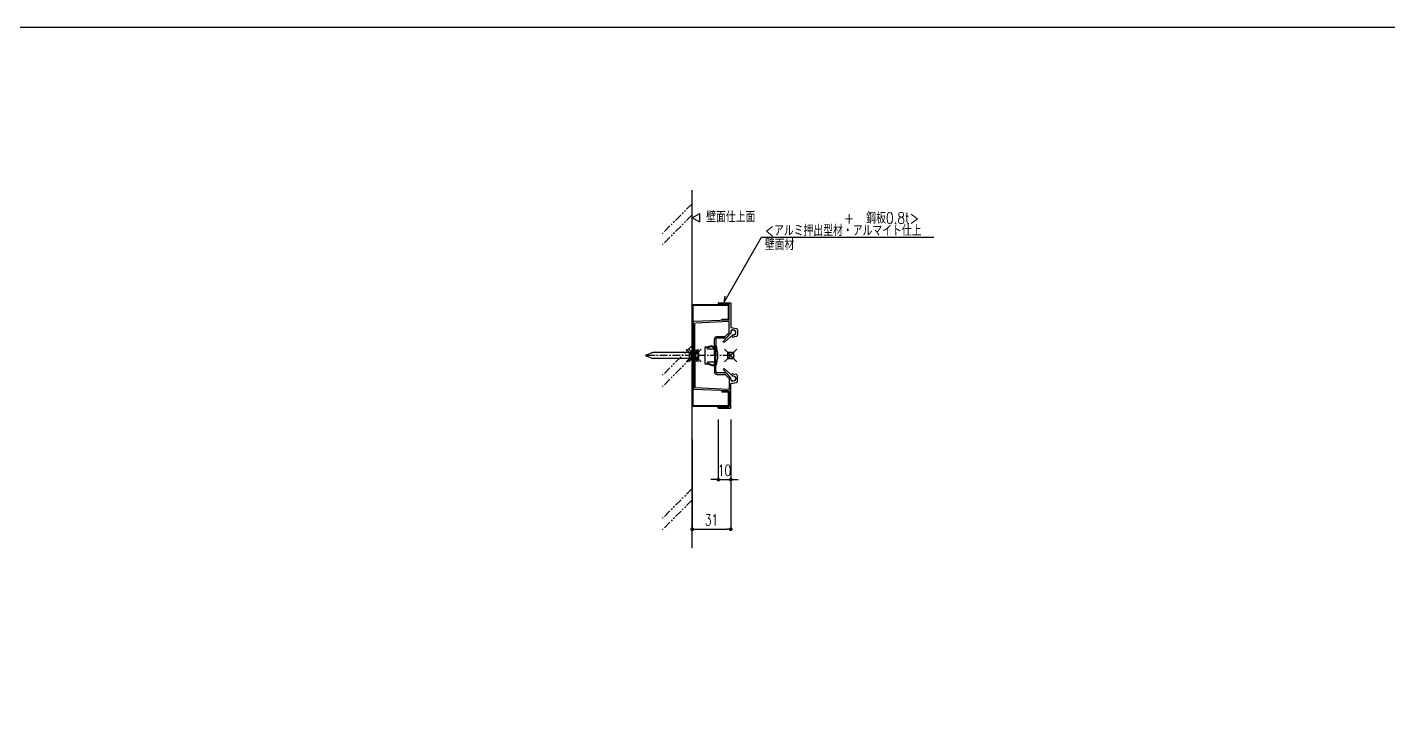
# Model space of a CAD drawing. Extents: x -275225 to 47266, y -41063 to 95295.
# Drawn here: x -227050 to -225954, y -15359 to -14815 of the extents above; entities that cross this region are included whole.
import ezdxf

# ---------------------------------------------------------------- set-up
doc = ezdxf.new("R2010")
doc.units = 0
doc.header["$LTSCALE"] = 0.2
doc.header["$PDMODE"] = 99
doc.header["$PDSIZE"] = 5
doc.linetypes.add('CENTER', pattern=[50.8, 31.75, -6.35, 6.35, -6.35])
doc.linetypes.add('PHANTOM', pattern=[63.5, 31.75, -6.35, 6.35, -6.35, 6.35, -6.35])
for name, color, linetype in [('_P18_製品', 4, 'Continuous'), ('_P18_製品寸法', 9, 'Continuous'), ('_別途', 6, 'PHANTOM'), ('_基準', 1, 'CENTER'), ('_文字', 3, 'Continuous'), ('_製品', 4, 'Continuous'), ('_製品寸法', 9, 'Continuous'), ('_躯体', 8, 'Continuous'), ('樹脂', 6, 'Continuous')]:
    doc.layers.add(name, color=color, linetype=linetype)
doc.layers.add('_ポイント', color=1, linetype='Continuous', plot=False)
doc.styles.add('OKAMURA', font='SIMPLEX.shx', dxfattribs={"width": 0.7, "bigfont": 'BIGFONT.shx'})
doc.dimstyles.new('OKAMURA-003', dxfattribs={"dimscale": 3, "dimtxt": 3, "dimasz": 1, "dimexe": 0, "dimexo": 3, "dimgap": 1, "dimtad": 1, "dimdec": 3, "dimdsep": 46, "dimtxsty": 'OKAMURA', "dimblk1": 'DOT', "dimblk2": 'DOT', "dimsah": 1, "dimcen": 0, "dimclrd": 9, "dimclre": 9, "dimclrt": 3, "dimadec": 0, "dimazin": 0, "dimtfac": 1, "dimtdec": 3, "dimtix": 1, "dimtmove": 2, "dimatfit": 3, "dimldrblk": 'NONE', "dimfxl": 0, "dimtolj": 1, "dimarcsym": 0})

# ---------------------------------------------------------------- blocks, each defined once
blk = doc.blocks.new('_DOT')
at = {"color": 0, "linetype": 'ByBlock'}
blk.add_line((-0.5, 0), (-1, 0), dxfattribs=at)
at = {"color": 0, "linetype": 'ByBlock', "const_width": 0.5}
blk.add_lwpolyline([(-0.25, 0, 1), (0.25, 0, 1)], format="xyb", close=True, dxfattribs=at)
blk = doc.blocks.new('*D1896')
at = {"layer": '_製品寸法', "color": 9, "lineweight": -2, "transparency": 16777216}
for p, q in [((21, -51.5), (21, -100)), ((31, -51.5), (31, -100)), ((18, -100), (15, -100)), ((21, -100), (31, -100)), ((34, -100), (37, -100))]:
    blk.add_line(p, q, dxfattribs=at)
at = {"layer": 'Defpoints', "color": 0, "transparency": 16777216}
for p in [(21, -42.5), (31, -42.5), (31, -100)]:
    blk.add_point(p, dxfattribs=at)
at = {"layer": '_製品寸法', "color": 9, "lineweight": -2, "transparency": 16777216, "xscale": 3, "yscale": 3, "zscale": 3}
blk.add_blockref('_DOT', (21, -100), dxfattribs=at)
at = {"layer": '_製品寸法', "color": 9, "lineweight": -2, "transparency": 16777216, "xscale": 3, "yscale": 3, "zscale": 3, "rotation": 180}
blk.add_blockref('_DOT', (31, -100), dxfattribs=at)
at = {"layer": '_製品寸法', "color": 3, "transparency": 16777216, "insert": (26, -92.5), "char_height": 9, "attachment_point": 5, "style": 'OKAMURA'}
blk.add_mtext('\\A1;10', dxfattribs=at)
blk = doc.blocks.new('_None')
blk = doc.blocks.new('A$C7EEE301B')
at = {"color": 0, "linetype": 'ByBlock'}
for p, q in [((5.5, 84.7), (5.5, 65.3)), ((15.2, 85), (5.8, 85)), ((6.7, 71.3), (6.7, 83.5)), ((15.2, 83.8), (7, 83.8)), ((15.5, 84.7), (15.5, 84.1)), ((6.7, 61.1), (6.7, 69.5)), ((7, 71), (35.2, 69.8)), ((7, 69.8), (34, 68.6)), ((34.3, 46.5), (34.3, 68.3)), ((35.5, 46.5), (35.5, 69.5)), ((0, 63.2), (0, 58.9)), ((5.3, 65), (0.8, 64.2)), ((0.8, 57.9), (3.6, 57.4)), ((1.5, 60.6), (1.5, 61.5)), ((2.7, 63), (3.7, 63.2)), ((3.9, 58.9), (2.7, 59.1)), ((5.5, 61.7), (5.5, 60.6)), ((5.6, 60.4), (9.2, 56.8)), ((9.7, 58), (6.8, 60.9)), ((9.9, 56.5), (16.5, 56.5)), ((16.7, 57.7), (10.4, 57.7)), ((17.5, 55.5), (17.5, 49.5)), ((18.7, 49.5), (18.7, 55.7)), ((18.7, 49.5), (17.5, 49.5)), ((17.5, 49.5), (17.5, 42.8)), ((18.7, 42.5), (18.7, 49.5)), ((35.5, 46.5), (34.3, 46.5)), ((34.3, 38.5), (34.3, 46.5)), ((35.5, 42.8), (35.5, 46.5)), ((17.5, 42.8), (17.8, 42.5)), ((17.5, 42.2), (17.8, 42.5)), ((17.5, 35.5), (17.5, 42.2)), ((18.7, 35.5), (17.5, 35.5)), ((17.5, 29.5), (17.5, 35.5)), ((18.7, 42.5), (18.7, 35.5)), ((18.7, 35.5), (18.7, 29.3)), ((35.5, 38.5), (34.3, 38.5)), ((34.3, 38.5), (34.3, 16.7)), ((35.5, 42.8), (35.2, 42.5)), ((35.5, 42.2), (35.2, 42.5)), ((35.5, 42.2), (35.5, 42.2)), ((35.5, 42.2), (35.5, 38.5)), ((35.5, 38.5), (35.5, 15.5)), ((0, 21.8), (0, 26.1)), ((0.8, 27.1), (3.6, 27.6)), ((1.5, 24.4), (1.5, 23.5)), ((3.9, 26.1), (2.7, 25.9)), ((2.7, 22), (3.7, 21.8)), ((5.5, 23.3), (5.5, 24.4)), ((5.6, 24.6), (9.2, 28.2)), ((6.7, 23.9), (6.7, 15.5)), ((9.7, 27), (6.8, 24.1)), ((9.9, 28.5), (16.5, 28.5)), ((16.7, 27.3), (10.4, 27.3)), ((5.3, 20), (0.8, 20.8)), ((5.5, 0.3), (5.5, 19.7)), ((6.7, 13.7), (6.7, 1.5)), ((7, 15.2), (34, 16.4)), ((7, 14), (35.2, 15.2)), ((15.2, 1.2), (7, 1.2)), ((15.5, 0.3), (15.5, 0.9)), ((15.2, 0), (5.8, 0))]:
    blk.add_line(p, q, dxfattribs=at)
at = {"color": 0, "linetype": 'ByBlock', "lineweight": 15}
for p, q in [((4.2, 58.9), (10.4, 53.2)), ((11.3, 54.1), (5.6, 60.3)), ((4.2, 26.1), (10.4, 31.8)), ((11.3, 30.9), (5.6, 24.7))]:
    blk.add_line(p, q, dxfattribs=at)
at = {"color": 0, "linetype": 'ByBlock'}
for centre, radius, start, end in [((5.8, 84.7), 0.3, 90, 180), ((7, 83.5), 0.3, 90, 180), ((15.2, 84.7), 0.3, 0.0003, 90), ((15.2, 84.1), 0.3, 270, 0.0003), ((7, 71.3), 0.3, 180, 267.492), ((7, 69.5), 0.3, 87.492, 180), ((34, 68.3), 0.3, 0, 87.492), ((35.2, 69.5), 0.3, 359.9999, 87.492), ((1, 63.2), 1, 99.9999, 180), ((1, 58.9), 1, 180, 259.9998), ((3, 61.5), 1.5, 100.0007, 180), ((3, 60.6), 1.5, 180, 260.0001), ((3.8, 58.1), 0.75, 259.9998, 80.0001), ((4, 61.7), 1.5, 0.0049, 100.0007), ((5.2, 65.3), 0.3, 279.9999, 360), ((5.8, 60.6), 0.3, 180, 224.9999), ((7, 61.1), 0.3, 180, 225.0004), ((9.9, 57.5), 1, 224.9999, 270.0002), ((10.4, 58.7), 1, 225.0004, 270), ((16.5, 55.5), 1, 0, 90.0002), ((16.7, 55.7), 2, 0, 90), ((1, 26.1), 1, 100.0002, 180), ((3, 24.4), 1.5, 99.9999, 180), ((3, 23.5), 1.5, 180, 259.9993), ((3.8, 26.9), 0.75, 279.9999, 100.0002), ((4, 23.3), 1.5, 259.9993, 359.9951), ((5.8, 24.4), 0.3, 135.0001, 180), ((7, 23.9), 0.3, 134.9996, 180), ((9.9, 27.5), 1, 89.9998, 135.0001), ((10.4, 26.3), 1, 90, 134.9996), ((16.5, 29.5), 1, 269.9998, 0), ((16.7, 29.3), 2, 270, 0), ((1, 21.8), 1, 180, 260.0001), ((5.2, 19.7), 0.3, 0, 80.0001), ((7, 15.5), 0.3, 180, 272.508), ((7, 13.7), 0.3, 92.508, 180), ((34, 16.7), 0.3, 272.508, 0), ((35.2, 15.5), 0.3, 272.508, 0.0001), ((5.8, 0.3), 0.3, 180, 270), ((7, 1.5), 0.3, 180, 270), ((15.2, 0.9), 0.3, 359.9997, 90), ((15.2, 0.3), 0.3, 270, 359.9997)]:
    blk.add_arc(centre, radius, start, end, dxfattribs=at)
at = {"color": 0, "linetype": 'ByBlock', "lineweight": 15}
for centre, radius, start, end in [((3.5, 61), 2, 351.6293, 278.3706), ((3.9, 58.6), 0.5, 46.8088, 98.3709), ((6, 60.7), 0.5, 171.6294, 223.1914), ((10.9, 53.7), 0.6, 225, 45), ((3.5, 24), 2, 81.6294, 8.3707), ((3.9, 26.4), 0.5, 261.6291, 313.1912), ((6, 24.3), 0.5, 136.8086, 188.3706), ((10.9, 31.3), 0.6, 315, 135)]:
    blk.add_arc(centre, radius, start, end, dxfattribs=at)
blk = doc.blocks.new('A$C5BC23678')
at = {"color": 0, "linetype": 'ByBlock', "lineweight": 15}
for p, q in [((0, 81.4), (0, 70.5)), ((0.8, 82.2), (29, 82.2)), ((0.8, 81.4), (29, 81.4)), ((0.8, 81.4), (0.8, 70.5)), ((29, 41.1), (29, 81.4)), ((29.8, 41.1), (29.8, 81.4)), ((6, 70.5), (0.8, 70.5)), ((0.8, 69.7), (6, 69.7)), ((6, 69.7), (6, 70.5)), ((29, 44.7), (29.8, 44.7)), ((29, 41.1), (29, 0.8)), ((29, 37.7), (29.8, 37.7)), ((29.8, 41.1), (29.8, 0.8)), ((0, 0.8), (0, 11.7)), ((0.8, 12.5), (6, 12.5)), ((6, 11.7), (0.8, 11.7)), ((0.8, 0.8), (0.8, 11.7)), ((6, 12.5), (6, 11.7)), ((0.8, 0.8), (29, 0.8)), ((0.8, 0), (29, 0))]:
    blk.add_line(p, q, dxfattribs=at)
at = {"color": 0, "linetype": 'ByBlock'}
blk.add_line((29.8, 1.2), (29.8, 18.4), dxfattribs=at)
at = {"color": 0, "linetype": 'ByBlock', "lineweight": 15}
for centre, start, end in [((0.8, 81.4), 90, 180), ((29, 81.4), 0, 90), ((0.8, 70.5), 180, 270), ((0.8, 11.7), 90, 180), ((0.8, 0.8), 180, 270), ((29, 0.8), 270, 0)]:
    blk.add_arc(centre, 0.8, start, end, dxfattribs=at)
blk = doc.blocks.new('樹脂')
at = {"layer": '_P18_製品', "color": 0, "linetype": 'ByBlock'}
for p, q in [((-8.7, -6.5), (-8.7, 6.5)), ((-8.2, 7), (-7, 7)), ((-7, 7), (-3.2, 8.1)), ((-7, 6.3), (-3.2, 7.4)), ((-7, 6.3), (-7, 7)), ((-7, 5.9), (-7, 6.3)), ((-6.5, 5.4), (0, 5.4)), ((-3.2, 8.1), (-3.2, 7.6)), ((-3.2, 7.6), (-2.4, 7.6)), ((-3.2, 7.6), (-3.2, 6.9)), ((-3.2, 6.9), (-2.4, 6.9)), ((-2.4, 7.6), (-2.4, 7.1)), ((-2.4, 7.1), (-0.5, 7.1)), ((-2.4, 6.4), (-2.4, 7.1)), ((-2.4, 6.4), (-0.5, 6.4)), ((-0.5, 7.1), (-0.5, 5.4)), ((0, -8.3), (0, 8.3)), ((-7, -7), (-8.2, -7)), ((-7, -5.9), (-7, -6.3)), ((-7, -6.3), (-7, -7)), ((-3.2, -7.4), (-7, -6.3)), ((-3.2, -8.1), (-7, -7)), ((0, -5.4), (-6.5, -5.4)), ((-3.2, -7.4), (-1.6, -7.4)), ((-3.2, -8.1), (-1.6, -8.1)), ((-1.6, -7.6), (-1.6, -6.9)), ((-1.6, -6.9), (-0.8, -6.9)), ((-1.6, -7.6), (-0.8, -7.6)), ((-1.6, -8.1), (-1.6, -7.6)), ((-0.8, -7.1), (-0.8, -6.4)), ((-0.8, -6.4), (-0.5, -6.4)), ((-0.8, -7.1), (-0.5, -7.1)), ((-0.8, -7.6), (-0.8, -7.1)), ((-0.5, -7.1), (-0.5, -5.4))]:
    blk.add_line(p, q, dxfattribs=at)
for centre, radius, start, end in [((-8.2, 6.5), 0.5, 90, 180), ((-6.5, 5.9), 0.5, 180, 270), ((-21, 0), 22.6, 338.3053, 21.6947), ((-8.2, -6.5), 0.5, 180, 270), ((-6.5, -5.9), 0.5, 90, 180)]:
    blk.add_arc(centre, radius, start, end, dxfattribs=at)
blk = doc.blocks.new('ビスM5X40')
at = {"layer": '_P18_製品'}
for p, q in [((-4.5, 0), (-4.4, 1.5)), ((-4.5, 0), (4.5, 0)), ((2.5, 0), (2.5, -34)), ((4.5, 0), (4.4, 1.5)), ((-2.5, 0), (-2.5, -34)), ((-2.5, -34), (0, -40)), ((0, -40), (2.5, -34))]:
    blk.add_line(p, q, dxfattribs=at)
for centre, radius, start, end in [((-2.8, 1.3), 1.6, 105.4925, 174.9993), ((0, -8.7), 12, 74.5075, 105.4925), ((2.8, 1.3), 1.6, 5.0007, 74.5075)]:
    blk.add_arc(centre, radius, start, end, dxfattribs=at)
at = {"layer": '_ポイント', "color": 1}
blk.add_point((0, 0), dxfattribs=at)
blk = doc.blocks.new('P18壁面1')
at = {"layer": '_ポイント'}
for p in [(-31, 0), (0, 0)]:
    blk.add_point(p, dxfattribs=at)
at = {"layer": '_基準'}
blk.add_line((0, 0), (-68.5, 0), dxfattribs=at)
at = {"color": 0, "linetype": 'ByBlock', "rotation": 180}
for name, p in [('A$C5BC23678', (-1.2, 41.1)), ('A$C7EEE301B', (5.5, 42.5))]:
    blk.add_blockref(name, p, dxfattribs=at)
at = {"layer": '_P18_製品', "rotation": 270}
blk.add_blockref('ビスM5X40', (-28.8, 0), dxfattribs=at)
at = {"layer": '樹脂'}
blk.add_blockref('樹脂', (-12, 0), dxfattribs=at)
blk = doc.blocks.new('*D1897')
at = {"layer": '_製品寸法', "color": 9, "lineweight": -2, "transparency": 16777216}
for p, q in [((0, -67.6), (0, -140)), ((31, -91.5), (31, -140)), ((3, -140), (28, -140))]:
    blk.add_line(p, q, dxfattribs=at)
at = {"layer": 'Defpoints', "color": 0, "transparency": 16777216}
for p in [(0, -58.6), (31, -82.5), (31, -140)]:
    blk.add_point(p, dxfattribs=at)
at = {"layer": '_製品寸法', "color": 9, "lineweight": -2, "transparency": 16777216, "xscale": 3, "yscale": 3, "zscale": 3, "rotation": 180}
blk.add_blockref('_DOT', (0, -140), dxfattribs=at)
at = {"layer": '_製品寸法', "color": 9, "lineweight": -2, "transparency": 16777216, "xscale": 3, "yscale": 3, "zscale": 3}
blk.add_blockref('_DOT', (31, -140), dxfattribs=at)
at = {"layer": '_製品寸法', "color": 3, "transparency": 16777216, "insert": (15.5, -132.5), "char_height": 9, "attachment_point": 5, "style": 'OKAMURA'}
blk.add_mtext('\\A1;31', dxfattribs=at)
blk = doc.blocks.new('SS_WALL2')
at = {"layer": '_別途'}
for p, q in [((0, 122.3), (-23.9, 98.4)), ((0, 113.3), (-23.9, 89.4)), ((0, 8), (-23.9, -15.9)), ((0, -1), (-23.9, -25)), ((0, -107.2), (-23.9, -131.1)), ((0, -116.3), (-23.9, -140.2))]:
    blk.add_line(p, q, dxfattribs=at)
blk = doc.blocks.new('*U1895')
at = {"layer": '_基準'}
blk.add_line((31, 0), (-32.4188, 0), dxfattribs=at)
at = {"layer": '_文字'}
for p, q in [((0, 110.8998), (6, 114.364)), ((6, 107.4357), (0, 110.8998)), ((6, 107.4357), (6, 114.364))]:
    blk.add_line(p, q, dxfattribs=at)
at = {"layer": '_文字', "color": 9}
blk.add_lwpolyline([(26.3782, 47.7401), (25.4542, 42.5), (55.7504, 95.2119), (194.6087, 95.2119)], dxfattribs=at)
at = {"layer": '_躯体'}
blk.add_line((0, -155.0995), (0, 133.3177), dxfattribs=at)
blk.add_blockref('SS_WALL2', (0, 0))
at = {"layer": '_製品'}
blk.add_blockref('P18壁面1', (31, 0), dxfattribs=at)
at = {"layer": '_文字', "color": 3, "style": 'OKAMURA', "width": 0.8}
blk.add_text('壁面仕上面 ', height=9, dxfattribs=at).set_placement((11.2284, 107.2102))
for s, p in [('  +  鋼板0.8t>', (112.3805, 106.2618)), ('<アルミ押出型材・アルマイト仕上', (58.4672, 96.2407)), ('壁面材', (58.4672, 84.8478))]:
    blk.add_text(s, height=9, rotation=360, dxfattribs=at).set_placement(p)
at = {"layer": '_製品寸法'}
for base, p1, p2, picture, middle in [((31, -100), (21, -42.5), (31, -42.5), '*D1896', (26, -92.5)), ((31, -140), (0, -58.5908), (31, -82.5), '*D1897', (15.5, -132.5))]:
    dim = blk.add_linear_dim(base=base, p1=p1, p2=p2, dimstyle='OKAMURA-003', dxfattribs=at)
    dim.commit()
    dim.dimension.update_dxf_attribs({"geometry": picture, "text_midpoint": middle})

msp = doc.modelspace()

# ---------------------------------------------------------------- linework, layer by layer
at = {"layer": '_P18_製品寸法'}
msp.add_lwpolyline([(-229686.6, -14815.2), (-225190.3, -14815.2), (-225190.3, -17269.9), (-229686.6, -17269.9)], close=True, dxfattribs=at)

# ---------------------------------------------------------------- block references
msp.add_blockref('*U1895', (-226514.6, -15079.7))

doc.saveas('drawing.dxf')
